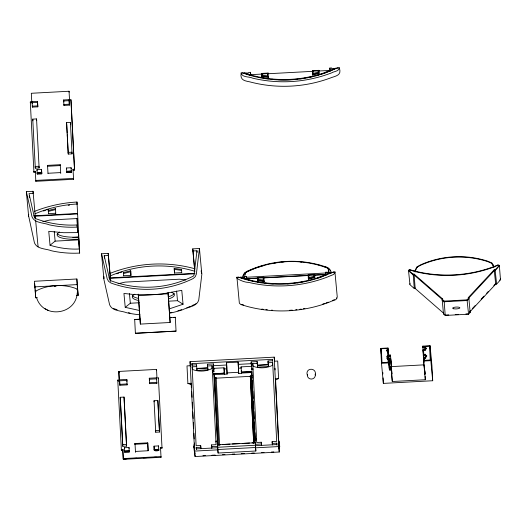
<?xml version="1.0" encoding="UTF-8"?>
<svg xmlns="http://www.w3.org/2000/svg" width="527" height="527" viewBox="0 0 527 527"><rect width="100%" height="100%" fill="white"/><g stroke="black" fill="none" stroke-linecap="round" stroke-linejoin="round"><path stroke-width="0.79" d="M408.517 270.634L408.754 269.976L409.848 269.679L414.018 270.885A129.635 125.274 -5.3 0 0 493.931 266.59L497.956 264.943L499.332 265.384L500.492 279.857L496.625 284.093L495.716 284.145L470.11 311.628L470.15 312.504L468.575 314.197L445.223 315.456L443.484 313.94L442.166 299.389L413.899 274.798L412.997 274.844L408.517 270.634L409.986 284.718L414.262 288.519L415.171 288.473L443.438 313.064L443.484 313.94L444.024 313.835M409.782 284.31L410.026 283.651M37.173 172.961L41.712 172.718L37.173 172.961L37.239 173.884L41.785 173.778L41.521 169.338L36.989 169.582L37.252 174.022M66.745 171.367L71.283 171.123L66.745 171.367L66.81 172.289L71.356 172.191L71.092 167.751L66.554 167.994L66.824 172.434M124.649 451.112L129.181 450.868L124.649 451.112L124.715 452.034L129.26 451.935L128.996 447.495L124.458 447.739L124.721 452.179M158.752 449.281L154.207 449.656L158.752 449.281C160.103 451.224 153.166 451.599 154.22 449.524M220.055 444.643L217.605 444.643M194.72 270.904L192.763 248.863L199.437 248.5L196.36 274.086L195.26 276.668L193.132 278.559A101.652 98.239 -5.3 0 1 181.136 283.566L180.109 283.915A101.652 98.239 -5.3 0 1 124.372 286.912L123.318 286.675A101.652 98.239 -5.3 0 1 110.874 282.979L108.569 281.332L107.212 278.882L101.546 253.764L108.226 253.408L110.69 281.497M241.168 72.937C241.952 77.686 249.245 76.395 252.729 78.18A129.635 125.274 -5.3 0 0 273.335 81.395L276.813 81.613A129.635 125.274 -5.3 0 0 331.476 72.924C333.775 71.277 339.348 71.547 339.197 67.733C331.252 68.866 323.815 73.747 315.726 75.407A120.518 116.467 -5.3 0 1 248.81 74.445L244.33 72.957L241.168 72.937C239.937 79.867 243.909 80.743 249.778 81.85A129.635 125.274 -5.3 0 0 331.898 77.429C337.451 75.671 341.812 74.445 339.177 67.667M334.941 271.912C327.003 273.039 319.56 277.92 311.47 279.58A120.518 116.467 -5.3 0 1 244.554 278.625C227.829 274 242.117 282.577 248.474 282.353A129.635 125.274 -5.3 0 0 327.227 277.097L333.65 274.435L334.988 272.393M242.875 277.854C242.427 273.948 245.905 271.352 249.245 270.331A101.783 98.358 -5.3 0 1 324.026 266.313C327.491 266.912 331.14 269.211 331.154 273.111M244.6 277.354L245.154 272.795A98.648 95.334 -5.3 0 1 256.326 267.874L268.032 264.33L280.1 262.209A98.648 95.334 -5.3 0 1 292.333 261.55C304.553 261.629 316.767 263.915 328.163 268.329L329.177 272.808M192.869 250.964L196.986 250.747L194.028 275.18L193.383 276.082L190.649 277.426A99.636 96.289 -5.3 0 1 113.233 281.589L110.374 280.548L109.642 279.718L104.214 255.733L108.331 255.509L110.4 277.841M28.498 215.411L28.761 214.43M28.695 216.261L34.426 242.776C36.989 249.357 46.001 248.56 51.587 250.806A101.652 98.239 -5.3 0 0 79.649 253.079L76.988 202.039A129.635 125.274 -5.3 0 0 34.314 211.472M103.694 277.525L103.957 276.537M77.252 292.702C76.138 315.166 42.825 319.263 36.547 297.485M243.066 276.267L243.566 274.758L245.266 272.709M413.181 274.165L414.262 288.519L415.381 288.071L415.171 288.473L414.084 274.119L413.181 274.165C408.577 270.858 406.903 268.592 413.86 271.253A130.182 125.801 -5.3 0 0 494.115 266.939C500.775 263.54 499.319 265.99 495.09 269.765L494.181 269.811L468.272 297.623L468.312 298.499L467.041 299.87L444.136 301.101L442.733 299.876L442.687 299L414.084 274.119M444.136 301.101L445.223 315.456L445.434 315.054L448.708 314.882M414.835 271.161L416.738 267.011L420.75 264.771A91.112 88.049 -5.3 0 1 487.699 261.175L491.915 262.966L494.234 266.893M415.144 271.043L415.651 269.508M415.085 271.965L416.686 267.756M278.585 443.062L279.27 452.008L195.095 456.534L193.653 446.521L194.232 444.077M278.645 443.714L279.284 441.916L278.467 440.203M279.093 448.503L279.725 446.712L279.284 441.916M499.379 265.746L495.354 270.417L494.451 270.47L468.839 297.953L468.885 298.829L467.304 300.522L443.951 301.78L442.212 300.265L442.166 299.389L442.687 299M500.103 279.508L499.721 280.14M104.069 277.749L103.852 279.218L109.609 304.744C112.172 311.325 121.177 310.535 126.77 312.774A101.645 98.233 -5.3 0 0 139.932 314.79M336.569 298.262L336.713 297.887M35.572 292.307L36.152 290.884C48.043 284.534 63.919 283.829 76.455 288.717L77.291 290.061M312.63 75.005L313.242 73.411L313.13 71.165L312.386 70.69L312.63 75.005L319.092 73.378L318.914 70.341L312.386 70.69L312.432 71.204M308.374 279.185L308.993 277.591L308.875 275.344L308.13 274.863L308.374 279.185L314.843 277.551L314.665 274.514L308.13 274.863L308.183 275.377M425.144 376.403L425.315 379.73L392.299 381.508L391.232 370.02L389.407 369.974L388.748 362.905L381.495 363.294L380.731 348.393L381.291 348.749L381.996 362.602L381.495 363.294L383.36 383.392L432.7 380.738L431.942 365.83L430.078 345.738L422.819 346.127L422.904 347.708L424.716 347.609L425.223 346.911L423.405 347.01L422.904 347.708M423.78 354.375L425.599 354.276L425.091 354.974L423.28 355.073L423.01 349.809L423.57 350.165L423.78 354.375L423.28 355.073L423.958 362.385M432.7 380.738L430.836 360.646L423.583 361.035L423.412 357.701L423.971 358.057L424.083 360.336L423.583 361.035L425.315 379.73M409.123 271.477L409.499 270.964M426.784 355.942L425.75 357.273L425.783 357.958L425.223 357.602L426.06 356.153L426.784 355.942L425.632 354.934L425.599 354.276M416.31 268.243L417.549 266.853L420.968 265.107A90.572 87.522 -5.3 0 1 487.508 261.53L491.546 263.23L493.733 266.985M261.767 76.461L262.4 75.15L262.334 73.899L261.59 73.424L261.767 76.461L268.362 77.39L268.124 73.069L261.59 73.424L261.636 73.932M257.512 280.634L258.144 279.33L258.085 278.072L257.341 277.597L257.512 280.634L264.113 281.563L263.869 277.242L257.341 277.597L257.387 278.104M386.436 350.58L388.168 351.509L388.386 355.718L387.523 356.641L387.622 358.571L388.57 359.401L388.748 362.905L388.168 362.266L388.024 359.506L387.075 358.676L386.956 356.311L387.813 355.389L387.622 351.614L386.436 350.58L387.991 347.998L388.742 356.786L390.553 356.693L390.474 355.112L388.649 355.073M387.22 350.679L388.083 349.757L387.991 347.998L380.731 348.393L381.258 354.019M426.435 348.433L425.381 350.073L424.821 349.711L425.678 348.611L426.435 348.433L425.223 346.911M470.67 310.396L469.564 311.582L470.11 311.628M472.324 308.624L475.077 305.66M481.144 299.152L483.898 296.194M486.658 293.236L488.312 291.464M493.825 285.542L495.479 283.77L495.716 284.145L494.181 269.811M416.804 267.657L417.292 267.222M42.839 221.669L49.881 220.016L77.094 218.553L77.752 232.605L63.662 232.703L48.747 231.34L50.039 245.233L55.131 241.129L78.714 239.857L79.649 253.079M169.226 308.908L183.053 304.237L181.769 290.344L162.336 293.914A66.646 29.104 -3.4 0 1 143.542 294.929L134.194 294.553L123.944 293.453L125.235 307.346L130.327 303.236L139.273 302.755M262.334 73.899L267.413 73.622L268.124 73.069L268.171 73.582M313.13 71.165L318.209 70.895L318.914 70.341L318.967 70.849M258.085 278.072L263.164 277.801L263.869 277.242L263.915 277.755M263.619 277.736L313.96 275.068L314.665 274.514L314.711 275.028M195.622 456.118L195.095 456.534L194.588 451.092L190.03 361.66L274.205 357.135L274.56 361.021M390.132 359.21L390.263 361.838L390.85 362.477L389.038 362.576L388.86 359.282L390.659 358.795L391.917 373.966L390.659 358.795L388.847 358.894L388.168 351.509L387.622 351.614M389.407 369.974L389.275 367.345L391.074 366.864L392.299 381.508M429.545 346.153L430.078 345.738L430.836 360.646L430.256 360.007L429.545 346.153L423.379 346.483L422.819 346.127L423.431 353.4M442.212 300.265L442.733 299.876M425.678 348.611L424.722 347.787L425.243 347.398M426.06 356.153L425.111 355.323L425.632 354.934M195.28 304.105L195.965 303.677M278.592 378.564L275.325 378.735L275.456 380.132L278.592 378.564L277.696 361.028L274.435 361.199M246.261 272.13L249.271 270.661A101.783 98.358 -5.3 0 1 262.927 265.687M191.769 305.739L194.582 304.428M331.779 70.315L336.048 68.023M337.952 67.733L324.052 73.444L315.897 75.901A121.243 117.165 -5.3 0 1 248.573 74.933L242.394 72.871M333.703 271.912L319.797 277.624L311.641 280.074A121.243 117.165 -5.3 0 1 244.324 279.106L238.138 277.044M332.577 300.443L334.467 299.632M186.749 307.84L190.346 306.358M324.606 73.016L331.292 70.499M319.612 277.472L323.328 276.069M325.554 275.232L327.524 274.488M254.594 442.812L251.175 375.823L252.058 375.54L251.695 371.588L241.353 372.148L251.708 371.726M323.861 73.293L319.52 74.603M316.49 278.427L318.828 277.709M315.752 75.73L318.769 74.827M313.242 73.411L318.275 72.146L319.092 73.378M312.577 74.498L319.046 72.864M48.293 210.477L55.48 208.666L55.566 209.594L48.379 211.406L48.293 210.477L48.504 213.778M123.7 275.885L123.489 272.591L130.676 270.779L130.959 275.522M130.762 271.708L123.581 273.52L123.489 272.591M308.993 277.591L314.02 276.319L314.843 277.551M308.328 278.671L314.79 277.037M118.035 283.783L125.077 282.123L179.503 279.198L185.84 279.995M278.823 446.896L279.725 446.712M387.075 358.676L387.622 358.571M388.024 359.506L388.57 359.401L389.4 368.492M250.76 74.735L250.536 72.331L248.718 72.43L248.751 73.042L244.33 72.957M318.973 71L329.961 70.414L329.843 68.069L331.661 67.97L331.687 68.589L336.074 68.352M261.649 74.083L250.654 74.676L250.536 72.331M268.177 73.734L312.439 71.356M69.129 92.133L69.05 91.25L31.317 93.279L31.791 101.975M32.384 107.113L32.081 101.665L37.522 101.375L37.825 106.823L32.384 107.113L32.299 106.184L37.74 105.887L37.825 106.823M63.951 105.413L63.648 99.972L69.09 99.675L69.215 101.619L69.393 105.123L63.951 105.413L63.866 104.484L69.307 104.194L69.393 105.123M33.926 172.276L33.84 171.394L35.296 171.315L35.375 172.197L33.926 172.276L30.302 101.948L31.752 101.869M69.485 99.84L70.934 99.768L71.02 100.65L74.564 170.089L73.108 170.168L73.029 169.286L74.478 169.207L74.564 170.089M32.121 102.673L37.562 102.383L37.522 101.375M63.681 100.98L69.129 100.683L69.09 99.675M36.554 118.924L39.123 167.942L35.316 168.146L32.746 119.128L36.554 118.924L36.712 120.597M70.381 122.376L72.061 153.864L68.246 154.068L66.573 122.58L70.381 122.376L70.539 124.049M68.095 152.395L71.903 152.191L72.061 153.864M47.542 165.379L60.243 164.694L60.322 165.583L47.628 166.262L47.542 165.379L47.99 173.363M37.239 173.884L41.785 173.778M47.944 173.271L60.645 172.586M66.81 172.289L71.356 172.191M73.576 179.285L73.49 178.403L35.757 180.432L35.843 181.314L73.576 179.285L73.029 169.286M28.544 215.892L28.636 216.307L26.35 191.657L33.03 191.294L35.335 217.124M48.458 213.633L55.71 213.244M33.833 215.8L77.555 213.475L77.594 213.942L35.329 216.215M72.884 237.407L78.549 237.104A21.073 5.415 -2.9 0 1 57.245 233.533M123.654 275.746L130.907 275.357L130.676 270.779M181.703 272.624L174.45 273.012L174.213 268.434L181.545 269.468L181.631 270.397L174.299 269.363L174.213 268.434M76.527 295.575L78.161 295.482L76.863 278.987L34.413 281.266L35.711 297.768L37.345 297.676M109.03 277.913L195.016 273.315M194.239 273.823L110.525 278.322L110.479 277.861M34.703 286.879L77.153 284.6L78.161 295.482M246.504 278.928L246.28 276.504L244.469 276.603L244.502 277.222L240.081 277.13M314.718 275.18L325.712 274.587L325.594 272.242L327.405 272.143L327.438 272.762L331.793 272.202M246.247 277.268L328.354 272.848M246.372 278.658L257.051 278.085M314.527 274.995L326.022 274.376M257.393 278.263L246.399 278.849L246.28 276.504M263.922 277.907L308.19 275.529M138.324 295.39L168.087 293.789L170.135 322.491L140.373 324.092L138.212 294.145M168.548 301.18L177.494 300.7L183.053 304.237M169.635 317.597L175.326 317.287L176.038 331.108L135.393 333.288L134.681 319.474L140.373 319.171M140.386 319.309L134.681 319.474M169.648 317.735L171.275 317.649M173.712 317.517L175.326 317.287M455.249 314.527L458.523 314.349M465.881 313.954L468.338 313.822L468.575 314.197L467.041 299.87M381.291 348.749L387.457 348.413M424.821 349.711L423.01 349.809L423.464 354.691M423.57 350.165L425.381 350.073M226.9 369.572L227.13 374.078L224.41 374.223L224.034 367.8L213.692 368.36L213.83 369.862L213.428 363.92L207.44 364.243L207.882 369.809L196.999 370.395L196.558 364.829L192.019 365.073L191.947 363.67L272.492 359.335L272.69 361.469M227.13 374.078L226.505 362.747L238.112 362.121L238.738 373.452L241.458 373.307L241.083 366.884L251.425 366.331M255.18 439.979L255.094 439.05L256.544 438.971L256.636 439.9L253.052 369.756L251.603 369.835L251.162 361.891L257.15 361.568L257.591 367.135L268.474 366.555L268.032 360.982L272.564 360.738L272.492 359.335M190.26 365.725L186.993 365.903L187.889 383.439L191.281 384.657L191.149 383.261L187.889 383.439M388.702 356.12L389.967 356.054L390.553 356.693M200.952 448.543L200.668 445.493L196.136 445.737L192.111 366.825L196.643 366.581L196.558 364.829M207.44 364.243L207.526 365.995L212.065 365.751L211.979 368.525C206.294 371.561 198.699 371.897 192.704 369.559L192.111 366.825M213.007 365.738L226.709 365L226.88 368.274M238.323 364.374L252.031 363.643M253.052 369.756L252.703 363.564L257.235 363.32L257.591 367.135M268.032 360.982L268.118 362.741L272.657 362.497L272.571 365.27C266.886 368.301 259.291 368.637 253.296 366.305L252.703 363.564M160.498 447.443L160.57 448.181L162.02 448.108L161.954 447.364L160.498 447.443L161.038 457.304L123.298 459.333L122.837 450.21L121.388 450.289L117.771 380.105L119.227 380.026L118.786 371.436L156.519 369.407L156.591 370.152M197.197 368.386L207.579 367.833M257.789 365.132L268.171 364.572M207.796 368.057L196.907 368.643L196.999 370.395M257.499 365.382L268.388 364.796M425.223 357.602L423.412 357.701L423.939 363.393M423.971 358.057L425.783 357.958M224.14 368.966L226.86 368.821M212.335 371.015L213.784 370.936L213.87 371.864L212.421 371.943L212.065 365.751M252.967 368.828L251.517 368.907L251.603 369.835M388.992 361.911L390.263 361.838M381.996 362.602L388.168 362.266M424.083 360.336L430.256 360.007M251.695 371.588L255.45 445.236L217.717 447.265L213.962 373.617L224.311 373.202L213.975 373.755M227.018 372.918L238.632 372.293L238.738 373.452M224.41 374.223L214.048 374.545L213.975 373.347M241.366 372.286L241.313 370.929L241.438 373.076L251.781 372.517L251.695 371.087M126.809 379.433L127.112 384.881L119.853 385.27L119.557 379.822L126.809 379.433L126.935 381.37M156.565 377.833L156.862 383.281L149.609 383.669L149.306 378.221L156.565 377.833L156.684 379.769M158.482 378.663L158.41 377.918L156.96 377.997L156.519 369.407M119.589 380.83L126.849 380.441M149.345 379.229L156.598 378.841M423.748 364.868L391.541 366.601L391.62 368.182L390.474 355.112M213.962 373.617L214.324 377.569L216.169 377.754L216.208 378.169L250.312 376.337L253.724 443.273M253.685 442.858L250.272 375.922L251.175 375.823M119.767 384.341L127.027 383.946L127.112 384.881M120.215 397.279L124.029 397.075L126.599 446.099L122.784 446.303L120.215 397.279L121.454 420.177M155.722 432.226L154.049 400.737L157.856 400.533L159.529 432.015L155.722 432.226L155.57 430.546L159.378 430.342L159.529 432.015M147.718 442.851L148.12 450.743L135.419 451.428L135.485 452.173L135.017 443.536L147.718 442.851L148.146 450.697M140.202 443.615L142.639 443.484M122.633 444.63L126.44 444.426L126.599 446.099M134.53 443.918L135.083 444.281L147.784 443.596M154.207 449.656L154.029 446.152L158.568 445.908L158.653 446.837M122.837 450.21L122.765 449.465L121.315 449.544L121.388 450.289L123.364 449.794M211.788 448.187L211.551 444.907L216.09 444.663L212.421 371.943M261.491 445.513L261.26 442.232L256.728 442.476L256.544 438.971M276.971 445.289L276.767 443.154L272.235 443.405L272.143 441.646L276.682 441.402L272.657 362.497M222.519 444.511L229.897 444.116M232.361 443.984L239.745 443.589M242.203 443.451L249.587 443.055M252.051 442.924L255.332 442.746L217.598 444.775M218.507 445.071L220.121 444.986M255.733 448.899L255.839 451L218.106 453.029L217.704 447.739L196.294 448.892L196.222 447.489L200.761 447.245L200.899 448.767M211.643 446.659L217.631 446.336L217.717 447.265M124.715 452.034L129.26 451.935M154.279 450.447L158.818 450.203M279.27 452.008L278.763 446.567L255.542 447.818L255.437 445.71L276.84 444.557L276.767 443.154M217.289 449.557L255.483 447.502M194.588 451.092L217.809 449.847L218.106 453.029M122.765 449.465L123.232 458.589L160.966 456.56L161.038 457.304L160.478 456.942M127.086 458.74L123.298 459.333L123.232 458.589M133.601 458.391L136.862 458.213M143.377 457.864L146.631 457.686M153.963 457.298L156.407 457.166M202.954 455.723L205.398 455.591M211.913 455.242L215.174 455.071M222.506 454.676L224.95 454.544M232.282 454.149L234.726 454.017M241.241 453.668L244.495 453.49M251.827 453.095L254.271 452.963M261.603 452.574L264.047 452.443M271.379 452.047L273.823 451.916M79.267 248.994C69.399 249.508 59.472 248.171 50.039 245.233M425.21 357.253L425.75 357.273M469.61 312.458L470.15 312.504L468.839 297.953L468.272 297.623M424.815 349.539L425.355 349.585M194.918 453.029L195.471 453.088M266.122 78.536L268.507 78.813M271.682 79.188L273.052 79.346M265.048 283.085L266.636 283.269M261.721 75.947L268.315 76.876L268.362 77.39M257.466 280.12L264.06 281.049L264.113 281.563M262.4 75.15L267.532 75.901L268.315 76.876M258.144 279.33L263.276 280.081L264.06 281.049M139.536 310.502L125.235 307.346M259.982 77.443L261.464 77.719M263.013 78.009L264.554 78.299M257.216 281.899L258.757 282.182M248.843 74.775L250.035 75.084M252.762 281.062L240.859 277.703M241.636 304.389L243.599 304.988M244.363 73.279L248.092 74.524M113.503 308.499L117.165 309.744M26.35 191.657L32.015 216.768C34.637 223.31 43.622 222.532 49.176 224.805A101.652 98.239 -5.3 0 0 77.238 227.078L77.752 232.605M324.059 266.636L327.544 267.9M45.059 308.684L46.402 309.402M47.311 309.883L48.412 310.469M468.312 298.499L468.885 298.829M387.51 349.427L388.083 349.757L389.163 361.384M387.813 355.389L388.386 355.718L389.532 367.938M386.956 356.311L387.523 356.641L387.747 359.078M161.46 447.746L162.02 448.108L158.41 377.918M328.249 268.243L330.554 270.825M500.34 278.796L500.65 279.422M498.43 266.181L498.865 266.655M118.786 371.436L119.438 372.813M118.423 381.489L117.771 380.105M201.083 270.891L201.729 273.157L199.437 248.5M496.388 283.717L496.625 284.093L495.09 269.765M492.989 264.752L493.312 265.331M201.525 272.505L201.887 273.948L198.758 299.949C196.881 306.767 187.849 306.951 182.513 309.777A101.645 98.233 -5.3 0 1 169.628 313.196M193.653 446.521L194.47 448.233M328.552 271.319L328.914 272.914M103.74 278.006L103.832 278.421L101.546 253.764M424.953 350.224L424.722 347.787M425.394 358.228L425.091 354.974L425.111 355.323M423.734 356.647L423.958 359.091M423.616 356.311L423.991 360.382M424.182 364.829L424.485 368.077M424.709 370.521L425.012 373.768L424.861 370.764M424.09 365.02L424.466 369.084M424.617 370.712L424.993 374.776M389.591 365.982L389.736 367.642M389.486 365.784L389.697 368.083M387.819 357.181L387.971 358.808M329.843 68.069L330.139 71.27M334.928 271.846L337.247 296.826C337.517 300.68 331.839 300.436 329.546 302.076A129.635 125.274 -5.3 0 1 247.427 306.49L240.767 304.534L239.35 303.13L236.913 277.11M328.163 268.329L328.367 270.516M325.594 272.242L325.818 274.666M315.33 375.059C316.984 367.108 304.705 367.477 307.346 375.336M278.408 439.551L278.612 441.804M268.118 362.741L268.474 366.555M272.143 441.646L272.373 444.926M245.154 272.795L245.286 274.251M251.162 361.891L251.524 366.482M250.272 375.922L250.312 376.337M255.45 445.236L255.364 444.307L261.352 443.984L261.26 442.232M255.437 445.71L255.839 451M241.083 366.884L241.195 368.05L238.474 368.195L238.573 369.289M226.505 362.747L226.709 365M215.253 377.754L218.692 445.078M217.447 442.008L217.361 441.079L215.912 441.152L215.998 442.087M196.986 250.747L197.131 252.341M207.526 365.995L207.882 369.809M211.551 444.907L211.834 447.957M192.763 248.863L194.707 269.824M191.947 363.67L192.144 365.804M190.03 361.66L190.458 366.324M196.222 447.489L196.419 449.623M194.41 447.588L194.694 450.631M176.598 291.029L177.494 300.7M176.038 331.108L135.393 333.288M167.968 292.544L168.087 293.789M156.862 383.281L156.776 382.345L149.523 382.74L149.609 383.669M154.049 400.737L154.147 401.857M154.029 446.152L154.292 450.585M129.431 293.565L130.327 303.236M135.017 443.536L135.083 444.281M128.996 447.495L129.082 448.424M110.446 278.302L110.532 279.231M124.458 447.739L124.543 448.668M104.214 255.733L104.438 258.125M76.988 202.039L77.113 203.389M77.113 204.469L77.074 204.008A119.688 115.663 -5.3 0 0 35.157 213.758M78.648 234.897L78.688 235.358M79.373 249.159L78.22 230.694L78.714 239.857M33.03 191.294L33.135 193.402L29.018 193.62L34.446 217.605L35.177 218.435L38.036 219.476A99.636 96.289 -5.3 0 0 77.133 224.97L77.449 228.395L77.094 218.553M71.092 167.751L71.178 168.68M66.573 122.58L66.679 123.7M63.767 101.909L63.648 99.972M66.554 167.994L66.646 168.923M54.235 231.452L55.131 241.129M39.123 167.942L38.972 166.268L35.157 166.473L35.316 168.146M32.206 103.608L32.081 101.665M32.746 119.128L32.898 120.802M36.989 169.582L37.074 170.511M30.302 101.948L30.382 102.831M35.678 220.872L38.089 246.873M29.242 196.011L29.387 197.605M34.63 283.605L35.065 288.269M35.21 289.824L35.711 297.768M168.1 293.078L170.135 322.491M138.397 295.495L140.373 324.092M129.181 450.868L129.247 451.791M71.283 171.123L71.343 172.046M41.712 172.718L41.771 173.64M224.383 373.992L224.278 372.194L224.311 373.202M149.306 378.221L149.418 380.02M119.557 379.822L119.853 385.27M497.956 264.943L497.982 265.325M423.379 346.483L423.405 347.01M391.232 370.02L391.074 366.864L389.255 366.957L389.275 367.345M389.914 355L389.967 356.054M390.54 367.279L390.678 369.908M382.8 372.405L382.879 373.979M383.076 377.899L383.36 383.392M318.209 70.895L318.275 72.146M313.96 275.068L314.02 276.319M267.413 73.622L267.532 75.901M274.995 368.287L275.081 369.921M275.542 378.9L278.743 441.731M275.377 378.538L275.456 380.132M274.205 357.135L278.763 446.567M263.164 277.801L263.276 280.081M257.15 361.568L257.235 363.32M252.058 375.54L252.183 377.991M252.308 380.441L252.683 387.786M252.848 391.054L253.223 398.399M253.395 401.666L253.77 409.011M253.895 411.462L254.264 418.807M254.436 422.074L254.811 429.419M254.976 432.687L255.351 440.032M238.112 362.121L238.632 372.293M224.034 367.8L224.298 373.063M216.169 377.754L219.601 445.025M214.324 377.569L217.756 444.847M213.428 363.92L213.87 371.864M217.704 447.739L217.809 449.847M200.668 445.493L200.761 447.245M191.406 384.242L191.571 387.503M191.782 391.581L192.072 397.299M192.322 402.193L192.612 407.905M192.823 411.982L193.152 418.51M193.363 422.595L193.653 428.306M193.903 433.201L194.193 438.912M194.404 442.99L194.529 445.44M181.545 269.468L181.749 272.769M174.299 269.363L174.496 273.184M157.856 400.533L159.378 430.342M158.568 445.908L158.831 450.341M124.029 397.075L126.44 444.426M121.539 421.811L122.784 446.303M118.858 372.181L119.254 379.993M108.226 253.408L108.331 255.509M70.934 99.768L74.478 169.207M77.133 224.97L77.238 227.078M69.05 91.25L69.531 99.946M69.129 100.683L69.307 104.194M76.863 278.987L77.153 284.6M66.731 124.26L67.179 133.12M67.265 134.728L68.246 154.068M60.243 164.694L60.724 173.469M55.48 208.666L55.763 213.409M41.521 169.338L41.699 172.849M37.562 102.383L37.74 105.887M35.296 171.315L35.843 181.314M35.25 216.195L35.421 218.764M35.204 215.727L35.375 219.008M388.847 358.894L388.86 359.282M409.848 269.679L409.854 270.068M302.485 281.932A120.518 116.467 -5.3 0 1 300.206 282.327M298.684 282.571A120.518 116.467 -5.3 0 1 297.156 282.801M294.863 283.098A120.518 116.467 -5.3 0 1 293.335 283.276M289.494 283.638A120.518 116.467 -5.3 0 1 287.189 283.803M273.322 283.862A120.518 116.467 -5.3 0 1 269.481 283.598M274.126 263.125A101.783 98.358 -5.3 0 1 275.641 262.881M277.156 262.65A101.783 98.358 -5.3 0 1 278.678 262.446M281.728 262.103A101.783 98.358 -5.3 0 1 284.02 261.906M292.445 261.603A101.783 98.358 -5.3 0 1 293.98 261.623M300.107 261.919A101.783 98.358 -5.3 0 1 301.628 262.051M304.678 262.374A101.783 98.358 -5.3 0 1 306.958 262.677M311.483 263.434A101.783 98.358 -5.3 0 1 312.985 263.731M318.934 265.127A101.783 98.358 -5.3 0 1 321.141 265.746M292.268 310.126A129.122 124.78 -5.3 0 1 289.494 310.317M267.308 309.777A129.122 124.78 -5.3 0 1 265.931 309.619M263.184 309.27A129.122 124.78 -5.3 0 1 261.807 309.066M328.281 302.136A129.049 124.708 -5.3 0 1 326.108 302.92M324.797 303.381A129.049 124.708 -5.3 0 1 322.827 304.033M304.896 308.506A129.049 124.708 -5.3 0 1 303.374 308.769M301.24 309.099A129.049 124.708 -5.3 0 1 299.863 309.296M296.879 309.678A129.049 124.708 -5.3 0 1 295.733 309.804M272.624 310.245A129.049 124.708 -5.3 0 1 271.477 310.159M110.163 273.329A129.635 125.274 -5.3 0 1 194.918 268.77M116.777 273.816A119.688 115.663 -5.3 0 1 118.713 273.131M120.011 272.69A119.688 115.663 -5.3 0 1 121.974 272.057M109.728 276.135A119.688 115.663 -5.3 0 1 194.937 271.319M171.328 292.248A21.073 5.415 -2.9 0 1 168.587 298.941M138.825 300.542A21.073 5.415 -2.9 0 1 134.879 294.204M174.173 293.401A21.073 5.415 -2.9 0 1 168.475 296.833M138.72 298.434A21.073 5.415 -2.9 0 1 132.448 295.647M78.655 239.205A21.073 5.415 -2.9 0 1 59.676 232.091M43.517 211.017A119.688 115.663 -5.3 0 1 45.467 210.365M46.778 209.95A119.688 115.663 -5.3 0 1 48.741 209.351M68.22 205.273A119.688 115.663 -5.3 0 1 69.584 205.108M181.611 309.665A101.112 97.712 -5.3 0 1 177.876 310.805M171.822 312.34A101.112 97.712 -5.3 0 1 169.529 312.821M129.965 313.025A101.112 97.712 -5.3 0 1 128.43 312.722M315.166 374.065A3.999 3.86 -5.3 0 1 311.457 379.058A3.999 3.86 -5.3 0 1 307.452 374.335M312.768 76.481A120.518 116.467 -5.3 0 1 307.491 77.614M305.219 78.029A120.518 116.467 -5.3 0 1 303.697 78.279M301.411 78.622A120.518 116.467 -5.3 0 1 299.883 78.833M297.59 79.103A120.518 116.467 -5.3 0 1 294.521 79.406M290.673 79.669A120.518 116.467 -5.3 0 1 278.348 79.722M54.327 286.405A19.077 4.901 -2.9 0 1 55.981 286.299M453.76 308.782A3.636 0.935 -2.9 0 0 459.788 308.038A3.636 0.935 -2.9 0 0 455.242 307.142A3.636 0.935 -2.9 0 0 453.76 308.782"/></g></svg>
